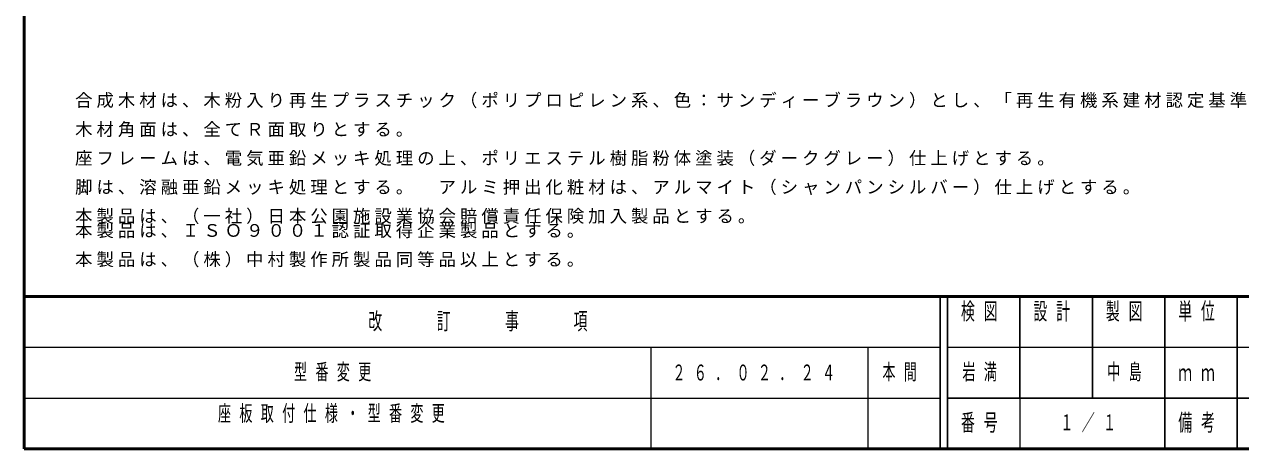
# Model space of a CAD drawing. Units: millimetres on the paper, scale 1:10. Extents: x -365 to 0, y 0 to 257.
# Drawn here: x -365 to -197, y 0 to 58.6 of the extents above; entities that cross this region are included whole.
import ezdxf

# ---------------------------------------------------------------- set-up
doc = ezdxf.new("R2010")
doc.units = ezdxf.units.MM
doc.layers.add('LY_1', color=7, linetype='Continuous', lineweight=25)
doc.layers.add('LY_2', color=7, linetype='Continuous', lineweight=13)
doc.styles.add('ＭＳ ゴシック', font='')
doc.styles.get('ＭＳ ゴシック').set_extended_font_data('MS Gothic')

msp = doc.modelspace()

# ---------------------------------------------------------------- linework, layer by layer
at = {"layer": 'LY_2', "lineweight": 50}
for p, q in [((-365, 257), (-365, 0)), ((-365, 21), (0, 21)), ((-365, 0), (0, 0))]:
    msp.add_line(p, q, dxfattribs=at)
at = {"layer": 'LY_2', "color": 211, "lineweight": 25}
for p, q in [((-238.5, 21), (-238.5, 0)), ((-237.5, 21), (-237.5, 0)), ((-227.5, 21), (-227.5, 7)), ((-217.5, 21), (-217.5, 7)), ((-207.5, 21), (-207.5, 0)), ((-197.5, 21), (-197.5, 7)), ((-237.5, 7), (0, 7))]:
    msp.add_line(p, q, dxfattribs=at)
at = {"layer": 'LY_2'}
for p, q in [((-365, 14), (-238.5, 14)), ((-278.5, 14), (-278.5, 0)), ((-248.5, 14), (-248.5, 0)), ((-237.5, 14), (-182.5, 14)), ((-365, 7), (-238.5, 7)), ((-227.5, 7), (-227.5, 0))]:
    msp.add_line(p, q, dxfattribs=at)
at = {"layer": 'LY_2', "lineweight": 25}
msp.add_line((-197.5, 7), (-197.5, 0), dxfattribs=at)

# ---------------------------------------------------------------- texts
at = {"layer": 'LY_1', "style": 'ＭＳ ゴシック'}
for s, insert, char_height, attachment_point in [('\\T1.23;合成木材は、木粉入り再生プラスチック（ポリプロピレン系、色：サンディーブラウン）とし、「再生有機系建材認定基準」適合品とする。', (-357.99, 47.026), 1.76, 7), ('\\T1.23;木材角面は、全てＲ面取りとする。', (-357.99, 43.026), 1.76, 7), ('\\T1.23;座フレームは、電気亜鉛メッキ処理の上、ポリエステル樹脂粉体塗装（ダークグレー）仕上げとする。', (-357.99, 39.026), 1.76, 7), ('\\T1.23;脚は、溶融亜鉛メッキ処理とする。\u3000アルミ押出化粧材は、アルマイト（シャンパンシルバー）仕上げとする。', (-357.99, 35.026), 1.76, 7), ('\\T1.23;本製品は、（一社）日本公園施設業協会賠償責任保険加入製品とする。', (-357.99, 31.026), 1.76, 7), ('\\T1.23;本製品は、ＩＳＯ９００１認証取得企業製品とする。', (-357.99, 31.026), 1.76, 1), ('\\T1.23;本製品は、（株）中村製作所製品同等品以上とする。', (-357.99, 27.026), 1.76, 1), ('\\T1.64;\\W0.6;型番変更', (-327.75, 10.5), 2.199, 4), ('\\T1.64;\\W0.6;本間', (-246.5, 10.5), 2.199, 4), ('\\T1.64;\\W0.6;岩満', (-232.5, 10.5), 2.199, 5), ('\\T1.64;\\W0.6;中島', (-212.5, 10.5), 2.199, 5), ('\\T1.64;\\W0.6;２６．０２．２４', (-275.5, 10.5), 2.199, 4), ('\\T1.64;\\W0.6;座板取付仕様・型番変更', (-338.25, 6), 2.199, 1), ('\\T1.64;\\W0.6;１／１', (-217.5, 3.5), 2.199, 5)]:
    msp.add_mtext(s, dxfattribs=dict(at, insert=insert, char_height=char_height, attachment_point=attachment_point))
at = {"layer": 'LY_2', "color": 4, "char_height": 2.346, "style": 'ＭＳ ゴシック'}
for s, insert, attachment_point in [('\\T1.64;\\W0.6;検図', (-232.5, 20.167), 2), ('\\T1.64;\\W0.6;設計', (-222.5, 20.167), 2), ('\\T1.64;\\W0.6;製図', (-212.5, 20.167), 2), ('\\T1.64;\\W0.6;単位', (-202.5, 20.167), 2), ('\\T1.64;\\W0.6;改\u3000\u3000訂\u3000\u3000事\u3000\u3000項', (-301.75, 17.5), 5), ('\\T1.64;\\W0.6;ｍｍ', (-202.5, 10.5), 5), ('\\T1.64;\\W0.6;番号', (-232.5, 3.5), 5), ('\\T1.64;\\W0.6;備考', (-202.5, 3.5), 5)]:
    msp.add_mtext(s, dxfattribs=dict(at, insert=insert, attachment_point=attachment_point))

doc.saveas('drawing.dxf')
